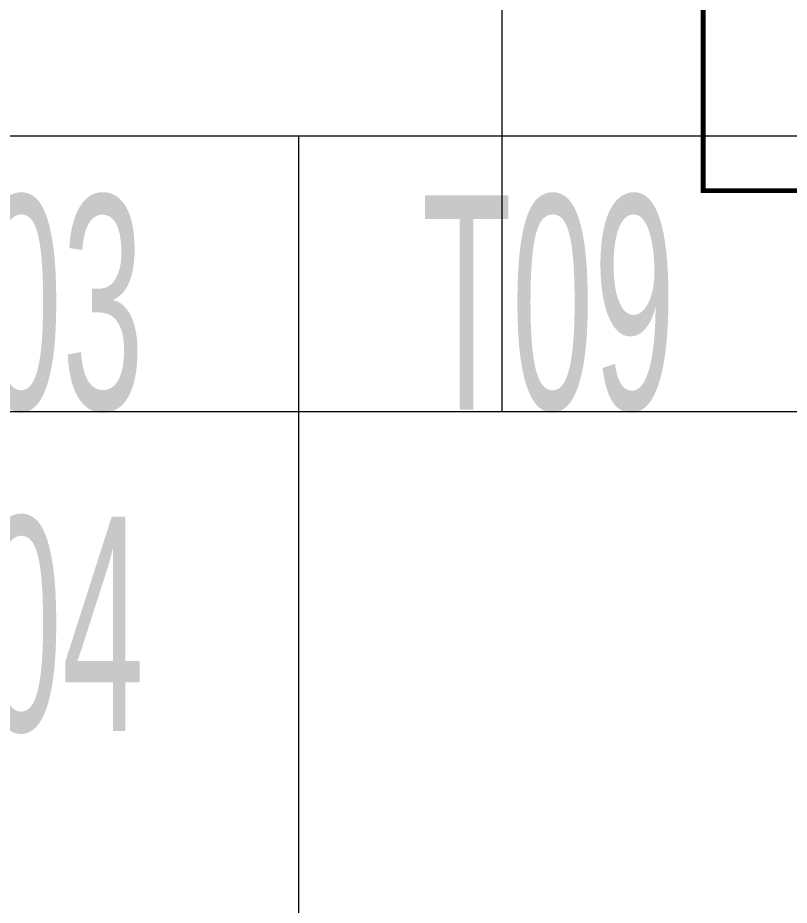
# Model space of a CAD drawing. Extents: x -9058 to 11890, y 0 to 8114.
# Drawn here: x 3234.1 to 3396.2, y 3196.3 to 3382.7 of the extents above; entities that cross this region are included whole.
import ezdxf
from ezdxf.enums import TextEntityAlignment as Align

# ---------------------------------------------------------------- set-up
doc = ezdxf.new("R2010")
doc.units = 0
doc.header["$LTSCALE"] = 10
doc.header["$MEASUREMENT"] = 0
doc.linetypes.add('HIDDEN2', pattern=[4.7625, 3.175, -1.5875])
doc.layers.get('0').update_dxf_attribs({"color": 9, "lineweight": 9})
for name, color, linetype, lineweight in [('21', 9, 'Continuous', 9), ('21_mahal200', 9, 'Continuous', 9), ('21_mahal200 @ 20', 9, 'Continuous', 9)]:
    doc.layers.add(name, color=color, linetype=linetype, lineweight=lineweight)
doc.styles.add('Arial', font='arial.ttf', dxfattribs={"height": 2.5})
doc.styles.add('MuuM_TEXT-STANDART', font='ARIALN.TTF')

# ---------------------------------------------------------------- blocks, each defined once
blk = doc.blocks.new('0a_roomno2')
blk.add_lwpolyline([(30, -16), (0, -16), (0, 0), (30, 0)], close=True)
for points in [[(0, -5), (30, -5)], [(18, -5), (18, -16)], [(24, -5), (24, -16)]]:
    blk.add_lwpolyline(points)
at = {"style": 'Arial'}
blk.add_attdef('ODANO', (0, 1.505), '', height=3, dxfattribs=at)
blk.add_attdef('MEKANADI', text='', height=3, dxfattribs=at).set_placement((0.525, -4.75), align=Align.BOTTOM_LEFT)
at = {"style": 'MuuM_TEXT-STANDART', "width": 0.6}
for tag, p in [('YER01', (15, -7)), ('TAVAN01', (20.625, -7)), ('DUVAR01', (26.25, -7)), ('YER02', (15, -10.375)), ('TAVAN02', (20.625, -10.375)), ('DUVAR02', (26.25, -10.375)), ('YER03', (15, -13.75)), ('TAVAN03', (20.625, -13.75)), ('DUVAR03', (26.25, -13.75))]:
    blk.add_attdef(tag, text='', height=2.25, dxfattribs=at).set_placement(p, align=Align.MIDDLE_CENTER)
at = {"style": 'MuuM_TEXT-STANDART'}
blk.add_attdef('M2', text='', height=2.25, dxfattribs=at).set_placement((1.3231, -7.8046), align=Align.MIDDLE_LEFT)
at = {"style": 'MuuM_TEXT-STANDART', "width": 0.6}
blk.add_attdef('TEMIZTAVANYUKSEKLIGI', text='', height=2.25, dxfattribs=at).set_placement((2.7, -13.1619), align=Align.MIDDLE_LEFT)
blk = doc.blocks.new('*U1136')
at = {"layer": '21_mahal200 @ 20', "xscale": 20, "yscale": 20, "zscale": 20}
blk.add_blockref('0a_roomno2', (2855.81, 3619.96), dxfattribs=at)
blk = doc.blocks.new('*U1146')
at = {"layer": '21_mahal200 @ 20'}
ref = blk.add_blockref('0a_roomno2', (2933.13, 3457.91), dxfattribs=dict(at, xscale=20, yscale=20, zscale=20))
ref.add_attrib('YER01', 'Y03', dxfattribs={"layer": '0', "height": 45, "style": 'MuuM_TEXT-STANDART', "width": 0.6}).set_placement((3233.13, 3322.91), align=Align.MIDDLE_CENTER)
ref.add_attrib('TAVAN01', 'T09', dxfattribs={"layer": '0', "height": 45, "style": 'MuuM_TEXT-STANDART', "width": 0.6}).set_placement((3345.63, 3322.91), align=Align.MIDDLE_CENTER)
ref.add_attrib('YER02', 'Y04', dxfattribs={"layer": '0', "height": 45, "style": 'MuuM_TEXT-STANDART', "width": 0.6}).set_placement((3233.13, 3255.41), align=Align.MIDDLE_CENTER)

msp = doc.modelspace()

# ---------------------------------------------------------------- linework, layer by layer
at = {"layer": '21', "linetype": 'HIDDEN2', "ltscale": 0.1, "const_width": 1}
msp.add_lwpolyline([(3378.1, 3651.73), (3739.69, 3651.73), (3739.69, 3346.4), (3378.1, 3346.4)], close=True, dxfattribs=at)

# ---------------------------------------------------------------- block references
at = {"layer": '21_mahal200', "color": 6}
for name in ['*U1136', '*U1146']:
    msp.add_blockref(name, (0, 0), dxfattribs=at)

doc.saveas('drawing.dxf')
